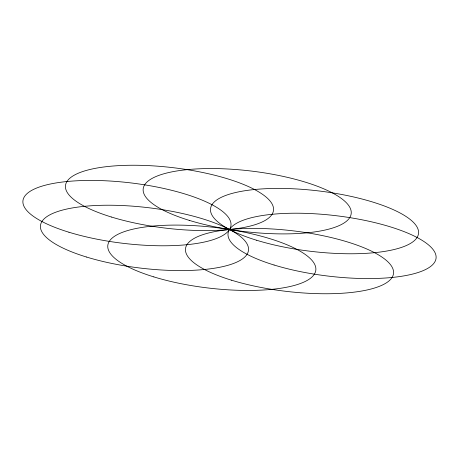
<?xml version="1.0" encoding="UTF-8"?>
<svg xmlns="http://www.w3.org/2000/svg" width="459" height="459" viewBox="0 0 459 459"><rect width="100%" height="100%" fill="white"/><g stroke="black" fill="none" stroke-linecap="round" stroke-linejoin="round"><path stroke-width="0.69" d="M274.075 265.015A104.738 30.449 6.8 0 0 435.878 259.272A104.738 30.449 6.8 0 0 286.198 213.378A104.738 30.449 6.8 0 0 274.075 265.015M231.531 280.208A104.738 30.449 6.8 0 0 393.34 274.465A104.738 30.449 6.8 0 0 243.654 228.571A104.738 30.449 6.8 0 0 231.531 280.208M153.834 276.897A104.738 30.449 6.8 0 0 315.643 271.154A104.738 30.449 6.8 0 0 165.963 225.26A104.738 30.449 6.8 0 0 153.834 276.897M86.504 257.029A104.738 30.449 6.8 0 0 248.308 251.285A104.738 30.449 6.8 0 0 98.628 205.391A104.738 30.449 6.8 0 0 86.504 257.029M256.541 240.223A104.738 30.449 6.8 0 0 418.35 234.48A104.738 30.449 6.8 0 0 268.67 188.592A104.738 30.449 6.8 0 0 256.541 240.223M189.211 220.354A104.738 30.449 6.8 0 0 351.015 214.611A104.738 30.449 6.8 0 0 201.335 168.717A104.738 30.449 6.8 0 0 189.211 220.354M111.514 217.05A104.738 30.449 6.8 0 0 273.323 211.301A104.738 30.449 6.8 0 0 123.637 165.412A104.738 30.449 6.8 0 0 111.514 217.05M68.97 232.237A104.738 30.449 6.8 0 0 230.779 226.494A104.738 30.449 6.8 0 0 81.1 180.599A104.738 30.449 6.8 0 0 68.97 232.237"/></g></svg>
